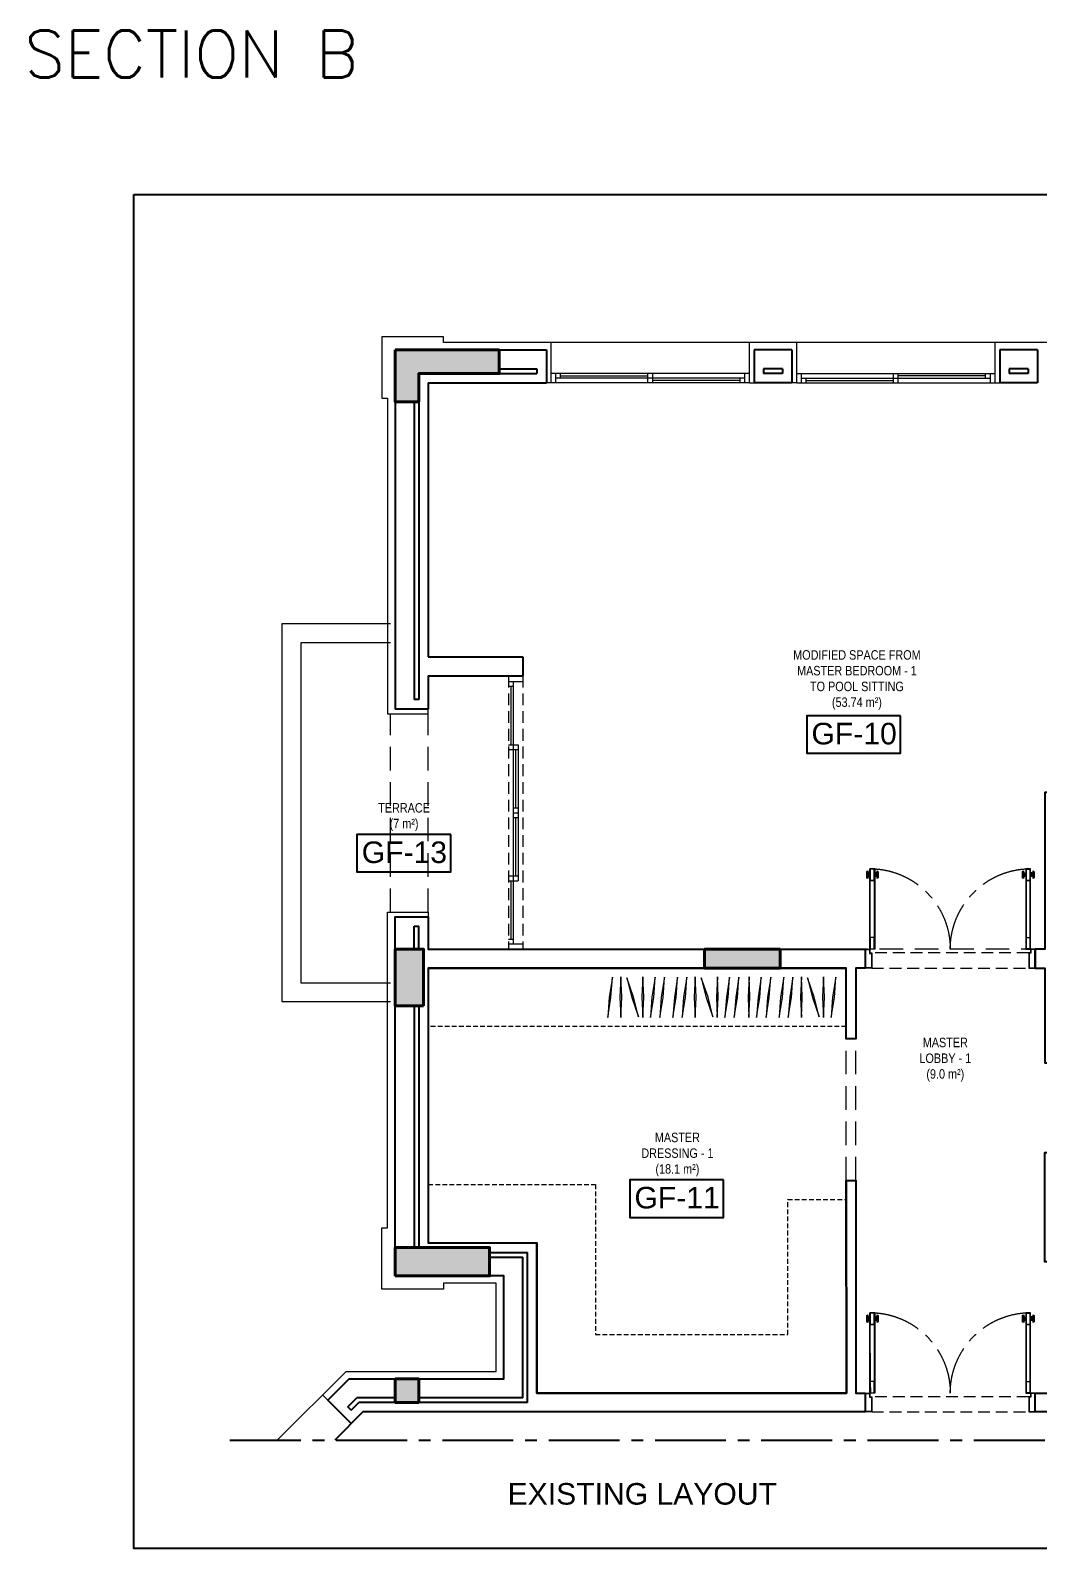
# Model space of a CAD drawing. Header units: inches. Extents: x -12478 to 399182, y -16583 to 525552.
# Drawn here: x 22676 to 33337, y 3 to 16078 of the extents above; entities that cross this region are included whole.
import ezdxf
from ezdxf.enums import TextEntityAlignment as Align

# ---------------------------------------------------------------- set-up
doc = ezdxf.new("R2010")
doc.units = ezdxf.units.IN
doc.header["$LTSCALE"] = 1000
doc.header["$MEASUREMENT"] = 0
for name, pattern in [('CENTER', [2, 1.25, -0.25, 0.25, -0.25]), ('HIDDEN', [0.375, 0.25, -0.125]), ('HIDDEN2', [0.1875, 0.125, -0.0625]), ('XREF-V2-GF_COLS$0$XREF-V-COLS-GF$0$CENTER2', [1.125, 0.75, -0.125, 0.125, -0.125])]:
    doc.linetypes.add(name, pattern=pattern)
for name, color, linetype in [('8', 8, 'Continuous'), ('A-ANNO-TXT3', 252, 'Continuous'), ('A-TEXT', 7, 'Continuous'), ('A-WALL', 7, 'Continuous'), ('room assignment', 252, 'Continuous')]:
    doc.layers.add(name, color=color, linetype=linetype)
for name, color, linetype, lineweight in [('A-DOOR', 134, 'Continuous', 18), ('A-FLOR-HIDN', 252, 'HIDDEN', 0), ('A-GLAZ', 134, 'Continuous', 18), ('A-WALL-PRHT', 4, 'Continuous', 18), ('A-WALL-TILE', 8, 'Continuous', 9), ('Built-in', 253, 'HIDDEN', 0), ('CQ Furniture', 190, 'Continuous', 0), ('XREF-V2-GF_COLS$0$A-COLS', 5, 'Continuous', 40), ('XREF-V2-GF_COLS$0$A-COLS-PATT', 252, 'Continuous', 20)]:
    doc.layers.add(name, color=color, linetype=linetype, lineweight=lineweight)
doc.styles.add('ARIAL-REG', font='arial.ttf', dxfattribs={"height": 50})
doc.styles.add('ROMAND', font='sanss___.ttf')
doc.styles.add('ROMANS', font='romans', dxfattribs={"height": 0.2})

# ---------------------------------------------------------------- blocks, each defined once
blk = doc.blocks.new('*U117')
for p, q in [((-873, 1028), (-873, 948)), ((-869, 1008), (-859, 1008)), ((-869, 1008), (-869, 968)), ((-869, 968), (-859, 968)), ((-859, 1008), (-859, 968)), ((-855, 1008), (-850, 1008)), ((-855, 1008), (-855, 968)), ((-855, 968), (-850, 968)), ((-800, 1050), (-850, 1050)), ((-850, 1050), (-800, 1050)), ((-850, 200), (-850, 1050)), ((-804, 1046), (-846, 1046)), ((-846, 204), (-846, 1046)), ((-804, 1046), (-804, 204)), ((-800, 1050), (-800, 200)), ((-795, 1008), (-800, 1008)), ((-795, 968), (-800, 968)), ((-795, 1008), (-795, 968)), ((-781, 1008), (-791, 1008)), ((-791, 1008), (-791, 968)), ((-781, 968), (-791, 968)), ((-781, 1008), (-781, 968)), ((-777, 1028), (-777, 948)), ((777, 1028), (777, 948)), ((781, 1008), (781, 968)), ((781, 1008), (791, 1008)), ((781, 968), (791, 968)), ((791, 1008), (791, 968)), ((795, 1008), (795, 968)), ((795, 1008), (800, 1008)), ((795, 968), (800, 968)), ((800, 1050), (800, 200)), ((850, 1050), (800, 1050)), ((800, 1050), (850, 1050)), ((804, 1046), (804, 204)), ((804, 1046), (846, 1046)), ((846, 204), (846, 1046)), ((850, 200), (850, 1050)), ((855, 1008), (850, 1008)), ((855, 968), (850, 968)), ((855, 1008), (855, 968)), ((869, 1008), (859, 1008)), ((859, 1008), (859, 968)), ((869, 968), (859, 968)), ((869, 1008), (869, 968)), ((873, 1028), (873, 948)), ((-804, 926), (-846, 926)), ((804, 926), (846, 926)), ((-800, 200), (-850, 200)), ((800, 200), (850, 200))]:
    blk.add_line(p, q)
at = {"color": 253, "linetype": 'HIDDEN2'}
for p, q in [((-830, 160), (830, 160)), ((830, 0), (-830, 0))]:
    blk.add_line(p, q, dxfattribs=at)
for points in [[(-888, 1020), (-888, 956)], [(-878, 1026), (-878, 949)], [(-772, 1026), (-772, 949)], [(-762, 1020), (-762, 956)], [(762, 1020), (762, 956)], [(772, 1026), (772, 949)], [(878, 1026), (878, 949)], [(888, 1020), (888, 956)]]:
    blk.add_lwpolyline(points)
for points in [[(-873, 1028), (-873, 948, -2.191511)], [(-777, 1028), (-777, 948, 2.191511)], [(777, 1028), (777, 948, -2.191511)], [(873, 1028), (873, 948, 2.191511)]]:
    blk.add_lwpolyline(points, format="xyb")
at = {"flags": 128}
for points in [[(-846, 926), (-804, 926), (-804, 1046), (-846, 1046)], [(846, 926), (804, 926), (804, 1046), (846, 1046)], [(-846, 204), (-804, 204), (-804, 324), (-846, 324)], [(846, 204), (804, 204), (804, 324), (846, 324)]]:
    blk.add_lwpolyline(points, close=True, dxfattribs=at)
for points in [[(-900, 200), (-850, 200), (-850, 160), (-830, 160), (-830, 0), (-900, 0)], [(-896, 196), (-854, 196), (-854, 156), (-834, 156), (-834, 4), (-896, 4)], [(900, 200), (850, 200), (850, 160), (830, 160), (830, 0), (900, 0)], [(896, 196), (854, 196), (854, 156), (834, 156), (834, 4), (896, 4)]]:
    blk.add_lwpolyline(points, close=True)
for centre, start, end in [((-861, 988), 106.2602, 129.7918), ((-789, 988), 50.2082, 73.7398), ((789, 988), 106.2602, 129.7918), ((861, 988), 50.2082, 73.7398), ((-861, 988), 230.2082, 253.7398), ((-789, 988), 286.2602, 309.7918), ((789, 988), 230.2082, 253.7398), ((861, 988), 286.2602, 309.7918)]:
    blk.add_arc(centre, 41.7, start, end)
at = {"linetype": 'CENTER', "ltscale": 0.4}
for centre, start, end in [((-853, 199), 0.0777, 86.4509), ((853, 199), 93.5491, 179.9223)]:
    blk.add_arc(centre, 853, start, end, dxfattribs=at)

msp = doc.modelspace()

# ---------------------------------------------------------------- hatches: boundary and pattern name
at = {"layer": 'XREF-V2-GF_COLS$0$A-COLS-PATT'}
for points in [[(26537.5, 12694.5), (27637.5, 12694.5), (27637.5, 12444.5), (26787.5, 12444.5), (26787.5, 12144.5), (26537.5, 12144.5)], [(26837.5, 5749.5), (26537.5, 5749.5), (26537.5, 6349.5), (26837.5, 6349.5)], [(30612.5, 6349.5), (30612.5, 6149.5), (29812.5, 6149.5), (29812.5, 6349.5)], [(26537.5, 2889.5), (26537.5, 3189.5), (27537.5, 3189.5), (27537.5, 2889.5)], [(26787.6, 1799.5), (26537.6, 1799.5), (26537.6, 1549.9), (26787.6, 1549.9)]]:
    msp.add_hatch(color=256, dxfattribs=at).paths.add_polyline_path(points)

# ---------------------------------------------------------------- linework, layer by layer
at = {"layer": '8', "color": 1}
msp.add_lwpolyline([(23770.7, 14341.6), (42401.4, 14341.6), (42401.4, 2.5), (23770.7, 2.5)], close=True, dxfattribs=at)
at = {"layer": 'A-DOOR', "linetype": 'HIDDEN2'}
for p, q in [((27737.5, 9244.5, 0), (27737.5, 6349.5, 0)), ((27887.5, 9244.5, 0), (27887.5, 6349.5, 0))]:
    msp.add_line(p, q, dxfattribs=at)
at = {"layer": 'A-DOOR'}
for p, q in [((27737.5, 9184.5, 0), (27887.5, 9184.5, 0)), ((27787.5, 9184.5, 0), (27787.5, 6404.5, 0)), ((27737.5, 9134.5, 0), (27787.5, 9134.5, 0)), ((27762.5, 9134.5, 0), (27762.5, 8514.5, 0)), ((27737.5, 8514.5, 0), (27837.5, 8514.5, 0)), ((27737.5, 8464.5, 0), (27837.5, 8464.5, 0)), ((27812.5, 8464.5, 0), (27812.5, 7844.5, 0)), ((27837.5, 8514.5, 0), (27837.5, 7074.5, 0)), ((27787.5, 7844.5, 0), (27837.5, 7844.5, 0)), ((27787.5, 7794.5, 0), (27837.5, 7794.5, 0)), ((27787.5, 7744.5, 0), (27837.5, 7744.5, 0)), ((27812.5, 7744.5, 0), (27812.5, 7124.5, 0)), ((27737.5, 7124.5, 0), (27837.5, 7124.5, 0)), ((27737.5, 7074.5, 0), (27837.5, 7074.5, 0)), ((27762.5, 7074.5, 0), (27762.5, 6454.5, 0)), ((27737.5, 6454.5, 0), (27787.5, 6454.5, 0)), ((27737.5, 6404.5, 0), (27887.5, 6404.5, 0))]:
    msp.add_line(p, q, dxfattribs=at)
at = {"layer": 'A-FLOR-HIDN', "color": 1, "linetype": 'HIDDEN'}
for p, q in [((26487.5, 6742, 0), (26487.5, 8842, 0)), ((26887.5, 6742, 0), (26887.5, 8842, 0)), ((31312.5, 3899.5, 0), (31312.5, 5399.5, 0)), ((31412.5, 3899.5, 0), (31412.5, 5399.5, 0))]:
    msp.add_line(p, q, dxfattribs=at)
at = {"layer": 'A-FLOR-HIDN', "color": 1, "linetype": 'HIDDEN', "elevation": 0}
msp.add_lwpolyline([(36787.5, 8009.6), (33412.5, 8009.5), (33412.5, 6349.5), (26887.5, 6349.5)], dxfattribs=at)
at = {"layer": 'A-GLAZ'}
for p, q in [((30287.3, 12444.5, 0), (28187.3, 12444.5, 0)), ((30287.3, 12444.5, 0), (28187.3, 12444.5, 0)), ((28237.3, 12344.5, 0), (28237.3, 12444.5, 0)), ((28237.3, 12344.5, 0), (28237.3, 12444.5, 0)), ((30237.3, 12394.5, 0), (28237.3, 12394.5, 0)), ((30237.3, 12394.5, 0), (28237.3, 12394.5, 0)), ((28287.3, 12394.5, 0), (28287.3, 12444.5, 0)), ((28287.3, 12394.5, 0), (28287.3, 12444.5, 0)), ((28287.3, 12419.5, 0), (29213.2, 12419.5, 0)), ((28287.3, 12419.5, 0), (29213.2, 12419.5, 0)), ((29213.2, 12344.5, 0), (29213.2, 12444.5, 0)), ((29213.2, 12344.5, 0), (29213.2, 12444.5, 0)), ((29263.2, 12344.5, 0), (29263.2, 12444.5, 0)), ((29263.2, 12344.5, 0), (29263.2, 12444.5, 0)), ((30187.3, 12344.5, 0), (30187.3, 12394.5, 0)), ((30187.3, 12344.5, 0), (30187.3, 12394.5, 0)), ((30237.3, 12344.5, 0), (30237.3, 12444.5, 0)), ((30237.3, 12344.5, 0), (30237.3, 12444.5, 0)), ((30787.2, 12444.5, 0), (32887.2, 12444.5, 0)), ((30787.3, 12444.5, 0), (32887.3, 12444.5, 0)), ((30837.2, 12344.5, 0), (30837.2, 12444.5, 0)), ((30837.2, 12394.5, 0), (32837.2, 12394.5, 0)), ((30837.3, 12344.5, 0), (30837.3, 12444.5, 0)), ((30837.3, 12394.5, 0), (32837.3, 12394.5, 0)), ((30887.2, 12344.5, 0), (30887.2, 12394.5, 0)), ((30887.3, 12344.5, 0), (30887.3, 12394.5, 0)), ((31811.3, 12344.5, 0), (31811.3, 12444.5, 0)), ((31811.3, 12344.5, 0), (31811.3, 12444.5, 0)), ((31861.3, 12344.5, 0), (31861.3, 12444.5, 0)), ((31861.3, 12344.5, 0), (31861.3, 12444.5, 0)), ((32787.2, 12419.5, 0), (31861.3, 12419.5, 0)), ((32787.3, 12419.5, 0), (31861.3, 12419.5, 0)), ((32787.2, 12394.5, 0), (32787.2, 12444.5, 0)), ((32787.3, 12394.5, 0), (32787.3, 12444.5, 0)), ((32837.2, 12344.5, 0), (32837.2, 12444.5, 0)), ((32837.3, 12344.5, 0), (32837.3, 12444.5, 0)), ((30287.3, 12344.5, 0), (28187.3, 12344.5, 0)), ((30287.3, 12344.5, 0), (28187.3, 12344.5, 0)), ((30187.3, 12369.5, 0), (29263.2, 12369.5, 0)), ((30187.3, 12369.5, 0), (29263.2, 12369.5, 0)), ((30787.2, 12344.5, 0), (32887.2, 12344.5, 0)), ((30787.3, 12344.5, 0), (32887.3, 12344.5, 0)), ((30887.2, 12369.5, 0), (31811.3, 12369.5, 0)), ((30887.3, 12369.5, 0), (31811.3, 12369.5, 0))]:
    msp.add_line(p, q, dxfattribs=at)
at = {"layer": 'A-WALL'}
for p, q in [((27637.5, 12694.5, 0), (28137.3, 12694.5, 0)), ((28137.3, 12694.5, 0), (28137.3, 12344.5, 0)), ((30337.3, 12694.5, 0), (30337.3, 12344.5, 0)), ((30737.3, 12694.5, 0), (30337.3, 12694.5, 0)), ((30737.3, 12694.5, 0), (30737.3, 12344.5, 0)), ((32937.3, 12694.5, 0), (32937.3, 12344.5, 0)), ((33337.3, 12694.5, 0), (32937.3, 12694.5, 0)), ((33337.3, 12694.5, 0), (33337.3, 12344.5, 0)), ((26887.5, 12344.5, 0), (26887.5, 9444.5, 0)), ((26887.5, 12344.5, 0), (28137.3, 12344.5, 0)), ((30737.3, 12344.5, 0), (30337.3, 12344.5, 0)), ((33337.3, 12344.5, 0), (32937.3, 12344.5, 0)), ((26537.5, 12144.5, 0), (26537.6, 8892, 0)), ((26887.5, 9444.5, 0), (27887.5, 9444.5, 0)), ((27887.5, 9444.5, 0), (27887.5, 9244.5, 0)), ((26887.5, 9244.5, 0), (26887.5, 8892, 0)), ((26887.5, 9244.5, 0), (27887.5, 9244.5, 0)), ((26887.5, 8892, 0), (26537.5, 8892, 0)), ((26887.5, 6149.5, 0), (29812.5, 6150, 0)), ((26887.5, 6149.5, 0), (26887.5, 3239.5, 0)), ((30612.5, 6149.5, 0), (31312.5, 6149.5, 0)), ((31312.5, 3899.5, 0), (31312.6, 1649.5, 0)), ((26887.5, 3239.5, 0), (28037.5, 3239.5, 0)), ((28037.6, 1649.5, 0), (28037.5, 3239.5, 0)), ((28037.5, 3239.5, 0), (28037.5, 3239.5, 0)), ((31312.6, 1649.5, 0), (28037.6, 1649.5, 0))]:
    msp.add_line(p, q, dxfattribs=at)
at = {"layer": 'A-WALL', "color": 1}
for p, q in [((27637.5, 12494.5, 0), (28037.3, 12494.5, 0)), ((27637.5, 12444.5, 0), (28037.3, 12444.5, 0)), ((28037.3, 12494.5, 0), (28037.3, 12444.5, 0)), ((30437.3, 12494.5, 0), (30437.3, 12444.5, 0)), ((30637.3, 12494.5, 0), (30437.3, 12494.5, 0)), ((30637.3, 12444.5, 0), (30437.3, 12444.5, 0)), ((30637.3, 12494.5, 0), (30637.3, 12444.5, 0)), ((33037.3, 12494.5, 0), (33037.3, 12444.5, 0)), ((33237.3, 12494.5, 0), (33037.3, 12494.5, 0)), ((33237.3, 12444.5, 0), (33037.3, 12444.5, 0)), ((33237.3, 12494.5, 0), (33237.3, 12444.5, 0)), ((26737.5, 12144.5, 0), (26737.5, 8994.5, 0)), ((26787.5, 12144.5, 0), (26787.5, 8994.5, 0)), ((26787.5, 8994.5, 0), (26737.5, 8994.5, 0)), ((26737.5, 6349.5, 0), (26737.5, 6592, 0)), ((26737.5, 6592, 0), (26787.5, 6592, 0)), ((26787.5, 6349.5, 0), (26787.5, 6592, 0)), ((26737.5, 5749.5, 0), (26737.5, 3189.5, 0)), ((26787.5, 5749.5, 0), (26787.5, 3189.5, 0)), ((27537.5, 3139.5, 0), (27937.5, 3139.5, 0)), ((27537.5, 3089.5, 0), (27887.5, 3089.5, 0)), ((27887.6, 1599.5, 0), (27887.5, 3089.5, 0)), ((27937.6, 1549.5, 0), (27937.5, 3139.5, 0)), ((26036.4, 1502.7, 0), (26133.2, 1599.5, 0)), ((26071.8, 1467.3, 0), (26036.4, 1502.7, 0)), ((26071.8, 1467.3, 0), (26153.9, 1549.5, 0)), ((26537.6, 1599.5, 0), (26133.2, 1599.5, 0)), ((26537.6, 1549.5, 0), (26153.9, 1549.5, 0)), ((27887.6, 1599.5, 0), (26787.6, 1599.5, 0)), ((27937.6, 1549.5, 0), (26787.6, 1549.9, 0))]:
    msp.add_line(p, q, dxfattribs=at)
at = {"layer": 'A-WALL', "elevation": 0}
msp.add_lwpolyline([(37129.2, 8586), (37137.5, 9914.6), (36787.5, 9914.6), (36787.5, 8009.6), (33412.5, 8009.5), (33412.5, 6349.5), (33312.5, 6349.5), (33312.5, 6149.5), (33412.5, 6149.5), (33412.5, 5147), (33512.5, 5147), (33512.5, 7909.5), (35537.5, 7909.6), (35537.5, 7709.6), (35637.5, 7709.6), (35637.5, 7909.6), (36787.5, 7909.6), (36787.5, 4944.6), (37137.5, 4944.6), (37137.5, 6249.6)], close=True, dxfattribs=at)
for points in [[(26071.8, 1325.9), (25824.3, 1573.4), (26050.3, 1799.5), (27687.6, 1799.5), (27687.5, 2889.5), (26537.5, 2889.5), (26537.5, 5749.5), (26537.5, 6692), (26887.5, 6692), (26887.5, 6349.5), (27887.5, 6349.5), (31512.5, 6349.5), (31512.5, 6149.5), (31412.5, 6149.5), (31412.5, 5399.5), (31312.5, 5399.5), (31312.5, 6149.5), (26887.5, 6149.5), (26887.5, 3239.5), (28037.5, 3239.5), (28037.6, 1649.5), (31312.6, 1649.5), (31312.5, 3899.5), (31412.5, 3899.5), (31412.6, 1649.5), (31512.6, 1649.5), (31512.6, 1449.5), (26195.3, 1449.5), (25897.1, 1151.2)], [(34287.6, 1151.2), (34287.6, 1449.5), (33312.6, 1449.5), (33312.6, 1649.5), (34287.6, 1649.5), (34287.5, 3039.5), (33412.5, 3039.5), (33412.5, 4197), (33512.5, 4197), (33512.5, 3239.5), (34487.5, 3239.5), (36787.5, 3239.6), (36787.5, 4044.6), (37137.5, 4044.6), (37137.5, 3239.6), (38557.5, 3239.6), (38557.5, 3039.6), (34487.5, 3039.5), (34487.5, 1151.2)]]:
    msp.add_lwpolyline(points, dxfattribs=at)
at = {"layer": 'A-WALL-PRHT', "elevation": 0}
for points in [[(26487.5, 9794.5), (25337.5, 9794.5), (25337.5, 5794.5), (26487.5, 5794.5)], [(26487.5, 9594.5), (25537.5, 9594.5), (25537.5, 5994.5), (26487.5, 5994.5)]]:
    msp.add_lwpolyline(points, dxfattribs=at)
at = {"layer": 'A-WALL-TILE'}
for p, q in [((28187.3, 12344.5, 0), (28187.3, 12774.5, 0)), ((30287.2, 12344.5, 0), (30287.3, 12774.5, 0)), ((30787.3, 12344.5, 0), (30787.2, 12774.5, 0)), ((32887.2, 12344.5, 0), (32887.3, 12774.5, 0)), ((28187.3, 12344.5, 0), (28137.3, 12344.5, 0)), ((30287.3, 12344.5, 0), (30337.3, 12344.5, 0)), ((30787.3, 12344.5, 0), (30737.3, 12344.5, 0)), ((32887.3, 12344.5, 0), (32937.3, 12344.5, 0)), ((25824.3, 1573.4), (25767.7, 1630))]:
    msp.add_line(p, q, dxfattribs=at)
at = {"layer": 'A-WALL-TILE', "elevation": 0}
for points in [[(37137.5, 11464.6), (37217.5, 11464.6), (37217.5, 12184.6), (37277.5, 12184.6), (37277.5, 12834.6), (36627.5, 12834.6), (36627.5, 12774.6), (27047.5, 12774.5), (27047.5, 12834.5), (26397.5, 12834.5), (26397.5, 12184.5), (26457.5, 12184.5), (26457.5, 8842), (26887.5, 8842), (26887.5, 8892)], [(25289, 1151.2), (26017.2, 1879.5), (27607.6, 1879.5), (27607.5, 2814.5), (27047.5, 2814.5), (27047.5, 2749.5), (26397.5, 2749.5), (26397.5, 3399.5), (26457.5, 3399.5), (26457.5, 6742), (26887.5, 6742), (26887.5, 6692)]]:
    msp.add_lwpolyline(points, dxfattribs=at)
at = {"layer": 'Built-in', "linetype": 'HIDDEN2', "ltscale": 0.4, "elevation": 0}
msp.add_lwpolyline([(26887.5, 6149.5), (31312.5, 6149.5), (31312.5, 5529.5), (26887.5, 5529.5)], close=True, dxfattribs=at)
msp.add_lwpolyline([(28037.5, 3239.5), (26887.5, 3239.5), (26887.5, 3859.5), (28657.5, 3859.5), (28657.5, 2269.5), (30692.5, 2269.5), (30692.5, 3699.5), (31312.5, 3699.5), (31312.6, 1649.5), (28037.6, 1649.5), (28037.5, 3239.5)], dxfattribs=at)
at = {"layer": 'CQ Furniture', "lineweight": 0, "elevation": 0}
for points in [[(28836.2, 6054.1), (28801.5, 5841.9), (28786.7, 5627.2), (28821.4, 5839.4), (28836.2, 6054.1)], [(28925.2, 6055.3), (28915.2, 5840.5), (28925.3, 5625.5), (28935.2, 5840.3), (28925.2, 6055.3)], [(28989, 6045.8), (29041.3, 5837.3), (29112.8, 5634.3), (29060.5, 5842.8), (28989, 6045.8)], [(29159.3, 6055.3), (29148.6, 5840.5), (29157.9, 5625.5), (29168.6, 5840.3), (29159.3, 6055.3)], [(29289.4, 6054.1), (29254.7, 5841.9), (29239.9, 5627.2), (29274.6, 5839.4), (29289.4, 6054.1)], [(29388.5, 6054.1), (29353.8, 5841.9), (29338.9, 5627.2), (29373.6, 5839.4), (29388.5, 6054.1)], [(29527.1, 6054.1), (29492.4, 5841.9), (29477.6, 5627.2), (29512.3, 5839.4), (29527.1, 6054.1)], [(29624.3, 6054.1), (29589.6, 5841.9), (29574.8, 5627.2), (29609.5, 5839.4), (29624.3, 6054.1)], [(29713.3, 6055.3), (29703.3, 5840.5), (29713.4, 5625.5), (29723.3, 5840.3), (29713.3, 6055.3)], [(29777.1, 6045.9), (29829.4, 5837.3), (29900.8, 5634.3), (29848.6, 5842.9), (29777.1, 6045.9)], [(29947.4, 6055.3), (29936.7, 5840.5), (29946, 5625.5), (29956.7, 5840.3), (29947.4, 6055.3)], [(30077.5, 6054.1), (30042.8, 5841.9), (30027.9, 5627.2), (30062.7, 5839.4), (30077.5, 6054.1)], [(30176.5, 6054.1), (30141.8, 5841.9), (30127, 5627.2), (30161.7, 5839.4), (30176.5, 6054.1)], [(30282.8, 6055.3), (30272.1, 5840.5), (30281.4, 5625.5), (30292.1, 5840.3), (30282.8, 6055.3)], [(30412.9, 6054.1), (30378.2, 5841.9), (30363.4, 5627.2), (30398.1, 5839.4), (30412.9, 6054.1)], [(30512, 6054.1), (30477.3, 5841.9), (30462.4, 5627.2), (30497.1, 5839.4), (30512, 6054.1)], [(30650.6, 6054.1), (30615.9, 5841.9), (30601.1, 5627.2), (30635.8, 5839.4), (30650.6, 6054.1)], [(30747.8, 6054.1), (30713.1, 5841.9), (30698.3, 5627.2), (30733, 5839.4), (30747.8, 6054.1)], [(30836.8, 6055.3), (30826.8, 5840.5), (30836.9, 5625.5), (30846.8, 5840.3), (30836.8, 6055.3)], [(30900.6, 6045.9), (30952.9, 5837.3), (31024.3, 5634.3), (30972.1, 5842.9), (30900.6, 6045.9)], [(31070.9, 6055.3), (31060.2, 5840.5), (31069.5, 5625.5), (31080.2, 5840.3), (31070.9, 6055.3)], [(31201, 6054.1), (31166.3, 5841.9), (31151.4, 5627.2), (31186.2, 5839.4), (31201, 6054.1)]]:
    msp.add_lwpolyline(points, dxfattribs=at)
at = {"layer": 'Defpoints', "linetype": 'XREF-V2-GF_COLS$0$XREF-V-COLS-GF$0$CENTER2'}
msp.add_line((24787.8, 1151.2), (42181.2, 1151.2), dxfattribs=at)
at = {"layer": 'room assignment', "elevation": 0}
for points in [[(31885.1, 8820.7), (30893.1, 8820.7), (30893.1, 8423.6), (31885.1, 8423.6)], [(27125, 7564.4), (26133, 7564.4), (26133, 7167.3), (27125, 7167.3)]]:
    msp.add_lwpolyline(points, close=True, dxfattribs=at)
at = {"layer": 'room assignment'}
msp.add_lwpolyline([(30011.4, 3907.4), (29019.4, 3907.4), (29019.4, 3510.3), (30011.4, 3510.3)], close=True, dxfattribs=at)
at = {"layer": 'XREF-V2-GF_COLS$0$A-COLS', "elevation": 0}
for points in [[(26537.5, 12694.5), (27637.5, 12694.5), (27637.5, 12444.5), (26787.5, 12444.5), (26787.5, 12144.5), (26537.5, 12144.5)], [(26537.5, 12694.5), (27637.5, 12694.5), (27637.5, 12444.5), (26787.5, 12444.5), (26787.5, 12144.5), (26537.5, 12144.5)], [(26837.5, 5749.5), (26537.5, 5749.5), (26537.5, 6349.5), (26837.5, 6349.5)], [(26837.5, 5749.5), (26537.5, 5749.5), (26537.5, 6349.5), (26837.5, 6349.5)], [(30612.5, 6349.5), (30612.5, 6149.5), (29812.5, 6149.5), (29812.5, 6349.5)], [(30612.5, 6349.5), (30612.5, 6149.5), (29812.5, 6149.5), (29812.5, 6349.5)], [(26537.5, 2889.5), (26537.5, 3189.5), (27537.5, 3189.5), (27537.5, 2889.5)], [(26537.5, 2889.5), (26537.5, 3189.5), (27537.5, 3189.5), (27537.5, 2889.5)], [(26537.6, 1799.5), (26537.6, 1549.9), (26787.6, 1549.9), (26787.6, 1799.5)], [(26537.6, 1799.5), (26537.6, 1549.9), (26787.6, 1549.9), (26787.6, 1799.5)]]:
    msp.add_lwpolyline(points, close=True, dxfattribs=at)

# ---------------------------------------------------------------- block references
at = {"layer": 'A-DOOR', "xscale": -1, "rotation": 0.0004232829856221087}
for p in [(32412.5, 6149.6, 0), (32412.6, 1449.5, 0)]:
    msp.add_blockref('*U117', p, dxfattribs=at)

# ---------------------------------------------------------------- texts
at = {"layer": 'A-ANNO-TXT3', "char_height": 100, "width": 4671.351, "attachment_point": 5, "rotation": 0.00042, "style": 'ARIAL-REG'}
for s, insert in [('{\\fArial Narrow|b0|i0|c0|p34;MODIFIED SPACE FROM \\PMASTER BEDROOM - 1\\PTO POOL SITTING\\P(53.74 m²)}', (31424.5, 9200.1, 0)), ('{\\fArial Narrow|b0|i0|c0|p34;TERRACE\\P(7 m²)}', (26631.4, 7748, 0)), ('{\\fArial Narrow|b0|i0|c0|p34;MASTER\\PLOBBY - 1\\P(9.0 m²)}', (32360.2, 5180.2, 0)), ('{\\fArial Narrow|b0|i0|c0|p34;MASTER \\PDRESSING - 1\\P(18.1 m²)}', (29524.6, 4174.7, 0))]:
    msp.add_mtext(s, dxfattribs=dict(at, insert=insert))
at = {"layer": 'A-TEXT', "style": 'ROMANS'}
msp.add_text('SECTION B', height=500, dxfattribs=at).set_placement((22611.9, 15578, 0))
at = {"layer": 'room assignment', "style": 'ROMAND'}
for s, height, p in [('GF-10', 228.1, (31394.9, 8632.1, 0)), ('GF-13', 228.1, (26634.7, 7375.8, 0)), ('GF-11', 228.1, (29521.2, 3718.8, 0)), ('EXISTING LAYOUT', 228.096, (29152.7, 582.7, 0))]:
    msp.add_text(s, height=height, rotation=0.00042, dxfattribs=at).set_placement(p, align=Align.MIDDLE_CENTER)

doc.saveas('drawing.dxf')
